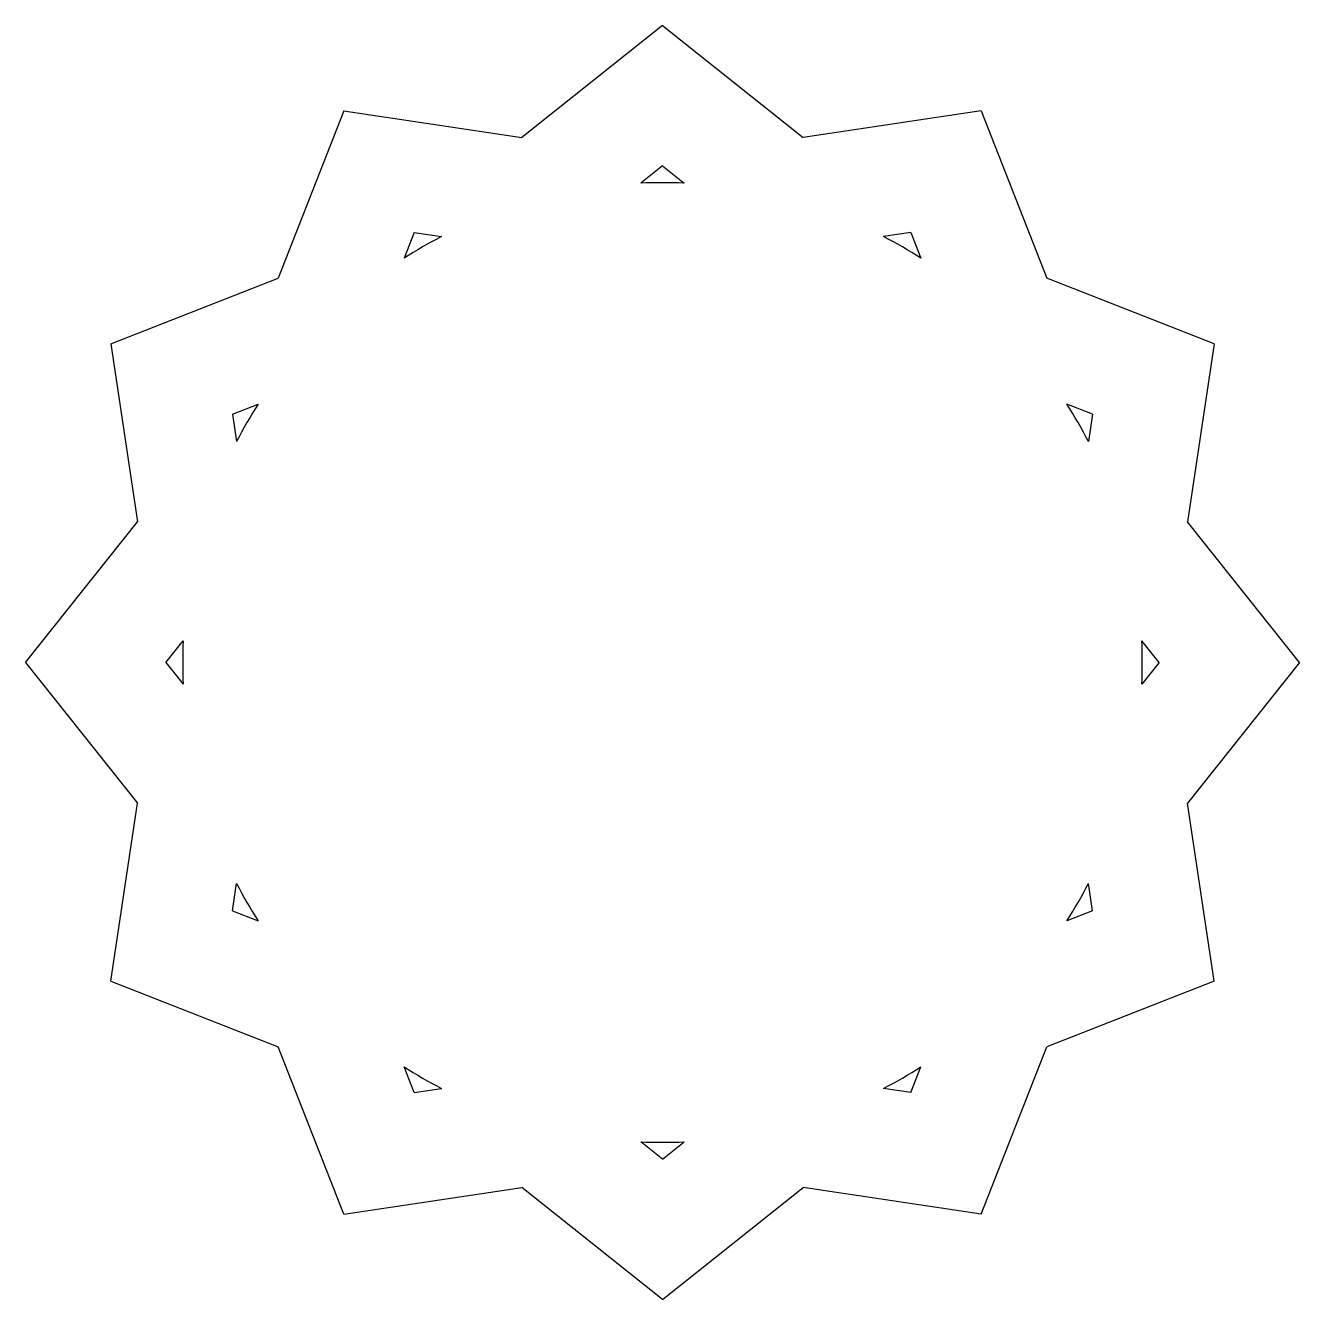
# Model space of a CAD drawing. Extents: x 188 to 724, y -185 to -14.
# Drawn here: x 369 to 533, y -181.4 to -17.4 of the extents above; entities that cross this region are included whole.
import ezdxf

# ---------------------------------------------------------------- set-up
doc = ezdxf.new("R2010")
doc.units = 0
doc.layers.get('0').update_dxf_attribs({"linetype": 'CONTINUOUS'})

msp = doc.modelspace()

# ---------------------------------------------------------------- linework, layer by layer
for p, q in [((451.010667, -17.430618), (432.903407, -31.858507)), ((451.010667, -17.430618), (469.117928, -31.858507)), ((410.008114, -28.417219), (401.540711, -49.965768)), ((410.008114, -28.417219), (432.903407, -31.858507)), ((492.01322, -28.417219), (469.117928, -31.858507)), ((492.01322, -28.417219), (500.480623, -49.965768)), ((451.010667, -35.510288), (448.223914, -37.730776)), ((451.010667, -35.510288), (453.797421, -37.730776)), ((419.047949, -44.074672), (417.744794, -47.391048)), ((419.047949, -44.074672), (422.571593, -44.604295)), ((482.973385, -44.074672), (479.449742, -44.604295)), ((482.973385, -44.074672), (484.27654, -47.391048)), ((379.992162, -58.433171), (401.540711, -49.965768)), ((522.029172, -58.433171), (500.480623, -49.965768)), ((379.992162, -58.433171), (383.433451, -81.328463)), ((522.029172, -58.433171), (518.587884, -81.328463)), ((395.649616, -67.473006), (398.965992, -66.169851)), ((506.371719, -67.473006), (503.055343, -66.169851)), ((395.649616, -67.473006), (396.179239, -70.996649)), ((506.371719, -67.473006), (505.842096, -70.996649)), ((369.005561, -99.435724), (383.433451, -81.328463)), ((533.015773, -99.435724), (518.587884, -81.328463)), ((387.085231, -99.435724), (389.30572, -96.648971)), ((514.936104, -99.435724), (512.715615, -96.648971)), ((369.005561, -99.435724), (383.433451, -117.542984)), ((387.085231, -99.435724), (389.30572, -102.222477)), ((514.936104, -99.435724), (512.715615, -102.222477)), ((533.015773, -99.435724), (518.587884, -117.542984)), ((379.992162, -140.438277), (383.433451, -117.542984)), ((522.029172, -140.438277), (518.587884, -117.542984)), ((395.649616, -131.398442), (396.179239, -127.874798)), ((506.371719, -131.398442), (505.842096, -127.874798)), ((395.649616, -131.398442), (398.965992, -132.701597)), ((506.371719, -131.398442), (503.055343, -132.701597)), ((379.992162, -140.438277), (401.540711, -148.90568)), ((522.029172, -140.438277), (500.480623, -148.90568)), ((410.008114, -170.454229), (401.540711, -148.90568)), ((492.01322, -170.454229), (500.480623, -148.90568)), ((419.047949, -154.796776), (417.744794, -151.480399)), ((482.973385, -154.796776), (484.27654, -151.480399)), ((419.047949, -154.796776), (422.571593, -154.267153)), ((482.973385, -154.796776), (479.449742, -154.267153)), ((451.010667, -163.36116), (448.223914, -161.140671)), ((451.010667, -163.36116), (453.797421, -161.140671)), ((410.008114, -170.454229), (432.903407, -167.01294)), ((451.010667, -181.44083), (432.903407, -167.01294)), ((451.010667, -181.44083), (469.117928, -167.01294)), ((492.01322, -170.454229), (469.117928, -167.01294))]:
    msp.add_line(p, q)
for start, end in [(87.414133, 92.585867), (117.414133, 122.585867), (57.414133, 62.585867), (147.414133, 152.585867), (27.414133, 32.585867), (177.414133, 182.585867), (357.414133, 2.585867), (207.414133, 212.585867), (327.414133, 332.585867), (237.414133, 242.585867), (297.414133, 302.585867), (267.414133, 272.585867)]:
    msp.add_arc((451.010667, -99.435724), 61.767844, start, end)

doc.saveas('drawing.dxf')
